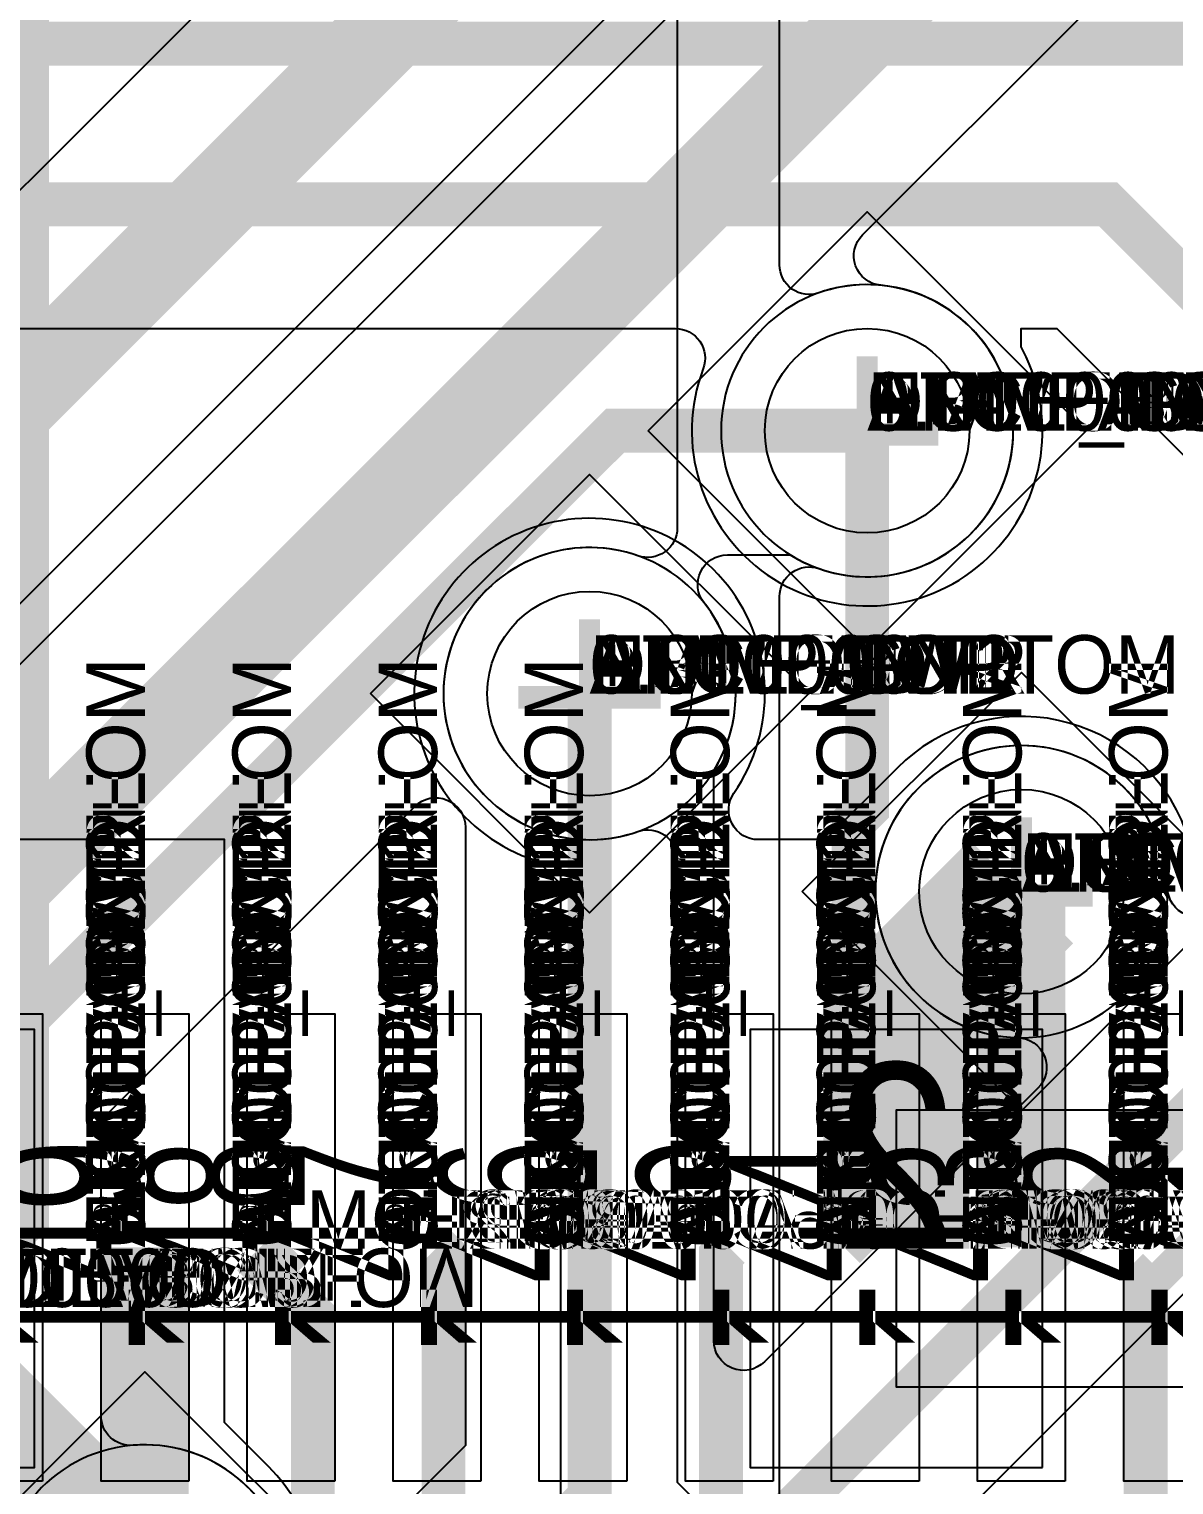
# Model space of a CAD drawing. Extents: x 0 to 323, y 0 to 320.
# Drawn here: x 60.282 to 64.2, y 66.891 to 71.875 of the extents above; entities that cross this region are included whole.
import ezdxf
from ezdxf.enums import TextEntityAlignment as Align

# ---------------------------------------------------------------- set-up
doc = ezdxf.new("R2010")
doc.units = 0
doc.header["$MEASUREMENT"] = 0
doc.layers.get('0').update_dxf_attribs({"linetype": 'CONTINUOUS'})
for name, color, linetype in [('CDN_FIGURES', 7, 'CONTINUOUS'), ('ETCH_BOTTOM', 7, 'CONTINUOUS'), ('ETCH_GND', 3, 'CONTINUOUS'), ('ETCH_INT1', 4, 'CONTINUOUS'), ('ETCH_INT2', 5, 'CONTINUOUS'), ('ETCH_PWR', 6, 'CONTINUOUS'), ('ETCH_TOP', 2, 'CONTINUOUS'), ('MANUFACTURING_NCLEGEND-1-6', 8, 'CONTINUOUS'), ('PACKAGE_GEOMETRY_ASSEMBLY_TOP', 11, 'CONTINUOUS'), ('PACKAGE_GEOMETRY_PIN_NUMBER', 9, 'CONTINUOUS')]:
    doc.layers.add(name, color=color, linetype=linetype)

# ---------------------------------------------------------------- blocks, each defined once
blk = doc.blocks.new('PAD_INFO')
for tag in ['SHAPE_TYPE', 'PAD_HEIGHT', 'PAD_LAYER', 'PAD_TYPE', 'PAD_WIDTH']:
    blk.add_attdef(tag, (0, 0), '', height=0.2)
at = {"flags": 2}
blk.add_attdef('CDN_TYPE', (0, 0), '', height=0.2, dxfattribs=at)
blk = doc.blocks.new('DRILL_INFO')
at = {"flags": 2}
blk.add_attdef('CDN_TYPE', (0, 0), '', height=0.2, dxfattribs=at)
for tag in ['FSHAPE', 'FCHAR', 'DRILL_HEIGHT', 'DIAMETER', 'PLATED', 'DRILL_WIDTH']:
    blk.add_attdef(tag, (0, 0), '', height=0.2)
blk = doc.blocks.new('VIA0700X0300')
at = {"layer": 'ETCH_BOTTOM'}
blk.add_circle((0, 0), 0.35, dxfattribs=at)
at = {"layer": 'ETCH_GND'}
blk.add_circle((0, 0), 0.35, dxfattribs=at)
at = {"layer": 'ETCH_INT1'}
blk.add_circle((0, 0), 0.35, dxfattribs=at)
at = {"layer": 'ETCH_INT2'}
blk.add_circle((0, 0), 0.35, dxfattribs=at)
at = {"layer": 'ETCH_PWR'}
blk.add_circle((0, 0), 0.35, dxfattribs=at)
at = {"layer": 'ETCH_TOP'}
blk.add_circle((0, 0), 0.35, dxfattribs=at)
ref = blk.add_blockref('PAD_INFO', (0, 0))
ref.add_attrib('PAD_LAYER', 'ETCH_TOP', (0, 0), dxfattribs={"height": 0.2})
ref.add_attrib('SHAPE_TYPE', 'NULL', (0, 0), dxfattribs={"height": 0.2})
ref.add_attrib('PAD_TYPE', 'ANTIPAD', (0, 0), dxfattribs={"height": 0.2})
ref.add_attrib('PAD_WIDTH', '0.000000', (0, 0), dxfattribs={"height": 0.2})
ref.add_attrib('PAD_HEIGHT', '0.000000', (0, 0), dxfattribs={"height": 0.2})
ref = blk.add_blockref('PAD_INFO', (0, 0))
ref.add_attrib('PAD_LAYER', 'ETCH_GND', (0, 0), dxfattribs={"height": 0.2})
ref.add_attrib('SHAPE_TYPE', 'NULL', (0, 0), dxfattribs={"height": 0.2})
ref.add_attrib('PAD_TYPE', 'ANTIPAD', (0, 0), dxfattribs={"height": 0.2})
ref.add_attrib('PAD_WIDTH', '0.000000', (0, 0), dxfattribs={"height": 0.2})
ref.add_attrib('PAD_HEIGHT', '0.000000', (0, 0), dxfattribs={"height": 0.2})
ref = blk.add_blockref('PAD_INFO', (0, 0))
ref.add_attrib('PAD_LAYER', 'ETCH_INT1', (0, 0), dxfattribs={"height": 0.2})
ref.add_attrib('SHAPE_TYPE', 'NULL', (0, 0), dxfattribs={"height": 0.2})
ref.add_attrib('PAD_TYPE', 'ANTIPAD', (0, 0), dxfattribs={"height": 0.2})
ref.add_attrib('PAD_WIDTH', '0.000000', (0, 0), dxfattribs={"height": 0.2})
ref.add_attrib('PAD_HEIGHT', '0.000000', (0, 0), dxfattribs={"height": 0.2})
ref = blk.add_blockref('PAD_INFO', (0, 0))
ref.add_attrib('PAD_LAYER', 'ETCH_INT2', (0, 0), dxfattribs={"height": 0.2})
ref.add_attrib('SHAPE_TYPE', 'NULL', (0, 0), dxfattribs={"height": 0.2})
ref.add_attrib('PAD_TYPE', 'ANTIPAD', (0, 0), dxfattribs={"height": 0.2})
ref.add_attrib('PAD_WIDTH', '0.000000', (0, 0), dxfattribs={"height": 0.2})
ref.add_attrib('PAD_HEIGHT', '0.000000', (0, 0), dxfattribs={"height": 0.2})
ref = blk.add_blockref('PAD_INFO', (0, 0))
ref.add_attrib('PAD_LAYER', 'ETCH_PWR', (0, 0), dxfattribs={"height": 0.2})
ref.add_attrib('SHAPE_TYPE', 'NULL', (0, 0), dxfattribs={"height": 0.2})
ref.add_attrib('PAD_TYPE', 'ANTIPAD', (0, 0), dxfattribs={"height": 0.2})
ref.add_attrib('PAD_WIDTH', '0.000000', (0, 0), dxfattribs={"height": 0.2})
ref.add_attrib('PAD_HEIGHT', '0.000000', (0, 0), dxfattribs={"height": 0.2})
ref = blk.add_blockref('PAD_INFO', (0, 0))
ref.add_attrib('PAD_LAYER', 'ETCH_BOTTOM', (0, 0), dxfattribs={"height": 0.2})
ref.add_attrib('SHAPE_TYPE', 'NULL', (0, 0), dxfattribs={"height": 0.2})
ref.add_attrib('PAD_TYPE', 'ANTIPAD', (0, 0), dxfattribs={"height": 0.2})
ref.add_attrib('PAD_WIDTH', '0.000000', (0, 0), dxfattribs={"height": 0.2})
ref.add_attrib('PAD_HEIGHT', '0.000000', (0, 0), dxfattribs={"height": 0.2})
ref = blk.add_blockref('PAD_INFO', (0, 0))
ref.add_attrib('PAD_LAYER', 'ETCH_TOP', (0, 0), dxfattribs={"height": 0.2})
ref.add_attrib('SHAPE_TYPE', 'NULL', (0, 0), dxfattribs={"height": 0.2})
ref.add_attrib('PAD_TYPE', 'THERMAL', (0, 0), dxfattribs={"height": 0.2})
ref.add_attrib('PAD_WIDTH', '0.000000', (0, 0), dxfattribs={"height": 0.2})
ref.add_attrib('PAD_HEIGHT', '0.000000', (0, 0), dxfattribs={"height": 0.2})
ref = blk.add_blockref('PAD_INFO', (0, 0))
ref.add_attrib('PAD_LAYER', 'ETCH_GND', (0, 0), dxfattribs={"height": 0.2})
ref.add_attrib('SHAPE_TYPE', 'NULL', (0, 0), dxfattribs={"height": 0.2})
ref.add_attrib('PAD_TYPE', 'THERMAL', (0, 0), dxfattribs={"height": 0.2})
ref.add_attrib('PAD_WIDTH', '0.000000', (0, 0), dxfattribs={"height": 0.2})
ref.add_attrib('PAD_HEIGHT', '0.000000', (0, 0), dxfattribs={"height": 0.2})
ref = blk.add_blockref('PAD_INFO', (0, 0))
ref.add_attrib('PAD_LAYER', 'ETCH_INT1', (0, 0), dxfattribs={"height": 0.2})
ref.add_attrib('SHAPE_TYPE', 'NULL', (0, 0), dxfattribs={"height": 0.2})
ref.add_attrib('PAD_TYPE', 'THERMAL', (0, 0), dxfattribs={"height": 0.2})
ref.add_attrib('PAD_WIDTH', '0.000000', (0, 0), dxfattribs={"height": 0.2})
ref.add_attrib('PAD_HEIGHT', '0.000000', (0, 0), dxfattribs={"height": 0.2})
ref = blk.add_blockref('PAD_INFO', (0, 0))
ref.add_attrib('PAD_LAYER', 'ETCH_INT2', (0, 0), dxfattribs={"height": 0.2})
ref.add_attrib('SHAPE_TYPE', 'NULL', (0, 0), dxfattribs={"height": 0.2})
ref.add_attrib('PAD_TYPE', 'THERMAL', (0, 0), dxfattribs={"height": 0.2})
ref.add_attrib('PAD_WIDTH', '0.000000', (0, 0), dxfattribs={"height": 0.2})
ref.add_attrib('PAD_HEIGHT', '0.000000', (0, 0), dxfattribs={"height": 0.2})
ref = blk.add_blockref('PAD_INFO', (0, 0))
ref.add_attrib('PAD_LAYER', 'ETCH_PWR', (0, 0), dxfattribs={"height": 0.2})
ref.add_attrib('SHAPE_TYPE', 'NULL', (0, 0), dxfattribs={"height": 0.2})
ref.add_attrib('PAD_TYPE', 'THERMAL', (0, 0), dxfattribs={"height": 0.2})
ref.add_attrib('PAD_WIDTH', '0.000000', (0, 0), dxfattribs={"height": 0.2})
ref.add_attrib('PAD_HEIGHT', '0.000000', (0, 0), dxfattribs={"height": 0.2})
ref = blk.add_blockref('PAD_INFO', (0, 0))
ref.add_attrib('PAD_LAYER', 'ETCH_BOTTOM', (0, 0), dxfattribs={"height": 0.2})
ref.add_attrib('SHAPE_TYPE', 'NULL', (0, 0), dxfattribs={"height": 0.2})
ref.add_attrib('PAD_TYPE', 'THERMAL', (0, 0), dxfattribs={"height": 0.2})
ref.add_attrib('PAD_WIDTH', '0.000000', (0, 0), dxfattribs={"height": 0.2})
ref.add_attrib('PAD_HEIGHT', '0.000000', (0, 0), dxfattribs={"height": 0.2})
ref = blk.add_blockref('PAD_INFO', (0, 0))
ref.add_attrib('PAD_LAYER', 'ETCH_TOP', (0, 0), dxfattribs={"height": 0.2})
ref.add_attrib('SHAPE_TYPE', 'CIRCLE', (0, 0), dxfattribs={"height": 0.2})
ref.add_attrib('PAD_TYPE', 'REGULAR', (0, 0), dxfattribs={"height": 0.2})
ref.add_attrib('PAD_WIDTH', '0.700000', (0, 0), dxfattribs={"height": 0.2})
ref.add_attrib('PAD_HEIGHT', '0.700000', (0, 0), dxfattribs={"height": 0.2})
ref = blk.add_blockref('PAD_INFO', (0, 0))
ref.add_attrib('PAD_LAYER', 'ETCH_GND', (0, 0), dxfattribs={"height": 0.2})
ref.add_attrib('SHAPE_TYPE', 'CIRCLE', (0, 0), dxfattribs={"height": 0.2})
ref.add_attrib('PAD_TYPE', 'REGULAR', (0, 0), dxfattribs={"height": 0.2})
ref.add_attrib('PAD_WIDTH', '0.700000', (0, 0), dxfattribs={"height": 0.2})
ref.add_attrib('PAD_HEIGHT', '0.700000', (0, 0), dxfattribs={"height": 0.2})
ref = blk.add_blockref('PAD_INFO', (0, 0))
ref.add_attrib('PAD_LAYER', 'ETCH_INT1', (0, 0), dxfattribs={"height": 0.2})
ref.add_attrib('SHAPE_TYPE', 'CIRCLE', (0, 0), dxfattribs={"height": 0.2})
ref.add_attrib('PAD_TYPE', 'REGULAR', (0, 0), dxfattribs={"height": 0.2})
ref.add_attrib('PAD_WIDTH', '0.700000', (0, 0), dxfattribs={"height": 0.2})
ref.add_attrib('PAD_HEIGHT', '0.700000', (0, 0), dxfattribs={"height": 0.2})
ref = blk.add_blockref('PAD_INFO', (0, 0))
ref.add_attrib('PAD_LAYER', 'ETCH_INT2', (0, 0), dxfattribs={"height": 0.2})
ref.add_attrib('SHAPE_TYPE', 'CIRCLE', (0, 0), dxfattribs={"height": 0.2})
ref.add_attrib('PAD_TYPE', 'REGULAR', (0, 0), dxfattribs={"height": 0.2})
ref.add_attrib('PAD_WIDTH', '0.700000', (0, 0), dxfattribs={"height": 0.2})
ref.add_attrib('PAD_HEIGHT', '0.700000', (0, 0), dxfattribs={"height": 0.2})
ref = blk.add_blockref('PAD_INFO', (0, 0))
ref.add_attrib('PAD_LAYER', 'ETCH_PWR', (0, 0), dxfattribs={"height": 0.2})
ref.add_attrib('SHAPE_TYPE', 'CIRCLE', (0, 0), dxfattribs={"height": 0.2})
ref.add_attrib('PAD_TYPE', 'REGULAR', (0, 0), dxfattribs={"height": 0.2})
ref.add_attrib('PAD_WIDTH', '0.700000', (0, 0), dxfattribs={"height": 0.2})
ref.add_attrib('PAD_HEIGHT', '0.700000', (0, 0), dxfattribs={"height": 0.2})
ref = blk.add_blockref('PAD_INFO', (0, 0))
ref.add_attrib('PAD_LAYER', 'ETCH_BOTTOM', (0, 0), dxfattribs={"height": 0.2})
ref.add_attrib('SHAPE_TYPE', 'CIRCLE', (0, 0), dxfattribs={"height": 0.2})
ref.add_attrib('PAD_TYPE', 'REGULAR', (0, 0), dxfattribs={"height": 0.2})
ref.add_attrib('PAD_WIDTH', '0.700000', (0, 0), dxfattribs={"height": 0.2})
ref.add_attrib('PAD_HEIGHT', '0.700000', (0, 0), dxfattribs={"height": 0.2})
ref = blk.add_blockref('DRILL_INFO', (0, 0))
ref.add_attrib('DIAMETER', '0.300000', (0, 0), dxfattribs={"height": 0.2})
ref.add_attrib('PLATED', 'PLATED', (0, 0), dxfattribs={"height": 0.2})
ref.add_attrib('FSHAPE', 'DIAMOND', (0, 0), dxfattribs={"height": 0.2})
ref.add_attrib('FCHAR', '+', (0, 0), dxfattribs={"height": 0.2})
ref.add_attrib('DRILL_WIDTH', '1.500000', (0, 0), dxfattribs={"height": 0.2})
ref.add_attrib('DRILL_HEIGHT', '1.500000', (0, 0), dxfattribs={"height": 0.2})
for tag in ['CDN_TYPE', 'PIN']:
    blk.add_attdef(tag, (0, 0), '', height=0.2)
at = {"flags": 2}
for tag in ['PSTKNAME', 'BBV']:
    blk.add_attdef(tag, (0, 0), '', height=0.2, dxfattribs=at)
blk = doc.blocks.new('FIGURE_DIAMOND')
at = {"layer": 'CDN_FIGURES'}
blk.add_lwpolyline([(-0.5, 0), (0, 0.5), (0.5, 0), (0, -0.5)], close=True, dxfattribs=at)
blk = doc.blocks.new('RC1600X0300TS_NS')
at = {"layer": 'ETCH_TOP'}
blk.add_lwpolyline([(-0.8, -0.15), (-0.8, 0.15), (0.8, 0.15), (0.8, -0.15)], close=True, dxfattribs=at)
ref = blk.add_blockref('PAD_INFO', (0, 0))
ref.add_attrib('PAD_LAYER', 'ETCH_TOP', (0, 0), dxfattribs={"height": 0.2})
ref.add_attrib('SHAPE_TYPE', 'NULL', (0, 0), dxfattribs={"height": 0.2})
ref.add_attrib('PAD_TYPE', 'ANTIPAD', (0, 0), dxfattribs={"height": 0.2})
ref.add_attrib('PAD_WIDTH', '0.000000', (0, 0), dxfattribs={"height": 0.2})
ref.add_attrib('PAD_HEIGHT', '0.000000', (0, 0), dxfattribs={"height": 0.2})
ref = blk.add_blockref('PAD_INFO', (0, 0))
ref.add_attrib('PAD_LAYER', 'ETCH_GND', (0, 0), dxfattribs={"height": 0.2})
ref.add_attrib('SHAPE_TYPE', 'NULL', (0, 0), dxfattribs={"height": 0.2})
ref.add_attrib('PAD_TYPE', 'ANTIPAD', (0, 0), dxfattribs={"height": 0.2})
ref.add_attrib('PAD_WIDTH', '0.000000', (0, 0), dxfattribs={"height": 0.2})
ref.add_attrib('PAD_HEIGHT', '0.000000', (0, 0), dxfattribs={"height": 0.2})
ref = blk.add_blockref('PAD_INFO', (0, 0))
ref.add_attrib('PAD_LAYER', 'ETCH_INT1', (0, 0), dxfattribs={"height": 0.2})
ref.add_attrib('SHAPE_TYPE', 'NULL', (0, 0), dxfattribs={"height": 0.2})
ref.add_attrib('PAD_TYPE', 'ANTIPAD', (0, 0), dxfattribs={"height": 0.2})
ref.add_attrib('PAD_WIDTH', '0.000000', (0, 0), dxfattribs={"height": 0.2})
ref.add_attrib('PAD_HEIGHT', '0.000000', (0, 0), dxfattribs={"height": 0.2})
ref = blk.add_blockref('PAD_INFO', (0, 0))
ref.add_attrib('PAD_LAYER', 'ETCH_INT2', (0, 0), dxfattribs={"height": 0.2})
ref.add_attrib('SHAPE_TYPE', 'NULL', (0, 0), dxfattribs={"height": 0.2})
ref.add_attrib('PAD_TYPE', 'ANTIPAD', (0, 0), dxfattribs={"height": 0.2})
ref.add_attrib('PAD_WIDTH', '0.000000', (0, 0), dxfattribs={"height": 0.2})
ref.add_attrib('PAD_HEIGHT', '0.000000', (0, 0), dxfattribs={"height": 0.2})
ref = blk.add_blockref('PAD_INFO', (0, 0))
ref.add_attrib('PAD_LAYER', 'ETCH_PWR', (0, 0), dxfattribs={"height": 0.2})
ref.add_attrib('SHAPE_TYPE', 'NULL', (0, 0), dxfattribs={"height": 0.2})
ref.add_attrib('PAD_TYPE', 'ANTIPAD', (0, 0), dxfattribs={"height": 0.2})
ref.add_attrib('PAD_WIDTH', '0.000000', (0, 0), dxfattribs={"height": 0.2})
ref.add_attrib('PAD_HEIGHT', '0.000000', (0, 0), dxfattribs={"height": 0.2})
ref = blk.add_blockref('PAD_INFO', (0, 0))
ref.add_attrib('PAD_LAYER', 'ETCH_BOTTOM', (0, 0), dxfattribs={"height": 0.2})
ref.add_attrib('SHAPE_TYPE', 'NULL', (0, 0), dxfattribs={"height": 0.2})
ref.add_attrib('PAD_TYPE', 'ANTIPAD', (0, 0), dxfattribs={"height": 0.2})
ref.add_attrib('PAD_WIDTH', '0.000000', (0, 0), dxfattribs={"height": 0.2})
ref.add_attrib('PAD_HEIGHT', '0.000000', (0, 0), dxfattribs={"height": 0.2})
ref = blk.add_blockref('PAD_INFO', (0, 0))
ref.add_attrib('PAD_LAYER', 'ETCH_TOP', (0, 0), dxfattribs={"height": 0.2})
ref.add_attrib('SHAPE_TYPE', 'NULL', (0, 0), dxfattribs={"height": 0.2})
ref.add_attrib('PAD_TYPE', 'THERMAL', (0, 0), dxfattribs={"height": 0.2})
ref.add_attrib('PAD_WIDTH', '0.000000', (0, 0), dxfattribs={"height": 0.2})
ref.add_attrib('PAD_HEIGHT', '0.000000', (0, 0), dxfattribs={"height": 0.2})
ref = blk.add_blockref('PAD_INFO', (0, 0))
ref.add_attrib('PAD_LAYER', 'ETCH_GND', (0, 0), dxfattribs={"height": 0.2})
ref.add_attrib('SHAPE_TYPE', 'NULL', (0, 0), dxfattribs={"height": 0.2})
ref.add_attrib('PAD_TYPE', 'THERMAL', (0, 0), dxfattribs={"height": 0.2})
ref.add_attrib('PAD_WIDTH', '0.000000', (0, 0), dxfattribs={"height": 0.2})
ref.add_attrib('PAD_HEIGHT', '0.000000', (0, 0), dxfattribs={"height": 0.2})
ref = blk.add_blockref('PAD_INFO', (0, 0))
ref.add_attrib('PAD_LAYER', 'ETCH_INT1', (0, 0), dxfattribs={"height": 0.2})
ref.add_attrib('SHAPE_TYPE', 'NULL', (0, 0), dxfattribs={"height": 0.2})
ref.add_attrib('PAD_TYPE', 'THERMAL', (0, 0), dxfattribs={"height": 0.2})
ref.add_attrib('PAD_WIDTH', '0.000000', (0, 0), dxfattribs={"height": 0.2})
ref.add_attrib('PAD_HEIGHT', '0.000000', (0, 0), dxfattribs={"height": 0.2})
ref = blk.add_blockref('PAD_INFO', (0, 0))
ref.add_attrib('PAD_LAYER', 'ETCH_INT2', (0, 0), dxfattribs={"height": 0.2})
ref.add_attrib('SHAPE_TYPE', 'NULL', (0, 0), dxfattribs={"height": 0.2})
ref.add_attrib('PAD_TYPE', 'THERMAL', (0, 0), dxfattribs={"height": 0.2})
ref.add_attrib('PAD_WIDTH', '0.000000', (0, 0), dxfattribs={"height": 0.2})
ref.add_attrib('PAD_HEIGHT', '0.000000', (0, 0), dxfattribs={"height": 0.2})
ref = blk.add_blockref('PAD_INFO', (0, 0))
ref.add_attrib('PAD_LAYER', 'ETCH_PWR', (0, 0), dxfattribs={"height": 0.2})
ref.add_attrib('SHAPE_TYPE', 'NULL', (0, 0), dxfattribs={"height": 0.2})
ref.add_attrib('PAD_TYPE', 'THERMAL', (0, 0), dxfattribs={"height": 0.2})
ref.add_attrib('PAD_WIDTH', '0.000000', (0, 0), dxfattribs={"height": 0.2})
ref.add_attrib('PAD_HEIGHT', '0.000000', (0, 0), dxfattribs={"height": 0.2})
ref = blk.add_blockref('PAD_INFO', (0, 0))
ref.add_attrib('PAD_LAYER', 'ETCH_BOTTOM', (0, 0), dxfattribs={"height": 0.2})
ref.add_attrib('SHAPE_TYPE', 'NULL', (0, 0), dxfattribs={"height": 0.2})
ref.add_attrib('PAD_TYPE', 'THERMAL', (0, 0), dxfattribs={"height": 0.2})
ref.add_attrib('PAD_WIDTH', '0.000000', (0, 0), dxfattribs={"height": 0.2})
ref.add_attrib('PAD_HEIGHT', '0.000000', (0, 0), dxfattribs={"height": 0.2})
ref = blk.add_blockref('PAD_INFO', (0, 0))
ref.add_attrib('PAD_LAYER', 'ETCH_TOP', (0, 0), dxfattribs={"height": 0.2})
ref.add_attrib('SHAPE_TYPE', 'RECTANGLE', (0, 0), dxfattribs={"height": 0.2})
ref.add_attrib('PAD_TYPE', 'REGULAR', (0, 0), dxfattribs={"height": 0.2})
ref.add_attrib('PAD_WIDTH', '1.600000', (0, 0), dxfattribs={"height": 0.2})
ref.add_attrib('PAD_HEIGHT', '0.300000', (0, 0), dxfattribs={"height": 0.2})
ref = blk.add_blockref('PAD_INFO', (0, 0))
ref.add_attrib('PAD_LAYER', 'ETCH_GND', (0, 0), dxfattribs={"height": 0.2})
ref.add_attrib('SHAPE_TYPE', 'NULL', (0, 0), dxfattribs={"height": 0.2})
ref.add_attrib('PAD_TYPE', 'REGULAR', (0, 0), dxfattribs={"height": 0.2})
ref.add_attrib('PAD_WIDTH', '0.000000', (0, 0), dxfattribs={"height": 0.2})
ref.add_attrib('PAD_HEIGHT', '0.000000', (0, 0), dxfattribs={"height": 0.2})
ref = blk.add_blockref('PAD_INFO', (0, 0))
ref.add_attrib('PAD_LAYER', 'ETCH_INT1', (0, 0), dxfattribs={"height": 0.2})
ref.add_attrib('SHAPE_TYPE', 'NULL', (0, 0), dxfattribs={"height": 0.2})
ref.add_attrib('PAD_TYPE', 'REGULAR', (0, 0), dxfattribs={"height": 0.2})
ref.add_attrib('PAD_WIDTH', '0.000000', (0, 0), dxfattribs={"height": 0.2})
ref.add_attrib('PAD_HEIGHT', '0.000000', (0, 0), dxfattribs={"height": 0.2})
ref = blk.add_blockref('PAD_INFO', (0, 0))
ref.add_attrib('PAD_LAYER', 'ETCH_INT2', (0, 0), dxfattribs={"height": 0.2})
ref.add_attrib('SHAPE_TYPE', 'NULL', (0, 0), dxfattribs={"height": 0.2})
ref.add_attrib('PAD_TYPE', 'REGULAR', (0, 0), dxfattribs={"height": 0.2})
ref.add_attrib('PAD_WIDTH', '0.000000', (0, 0), dxfattribs={"height": 0.2})
ref.add_attrib('PAD_HEIGHT', '0.000000', (0, 0), dxfattribs={"height": 0.2})
ref = blk.add_blockref('PAD_INFO', (0, 0))
ref.add_attrib('PAD_LAYER', 'ETCH_PWR', (0, 0), dxfattribs={"height": 0.2})
ref.add_attrib('SHAPE_TYPE', 'NULL', (0, 0), dxfattribs={"height": 0.2})
ref.add_attrib('PAD_TYPE', 'REGULAR', (0, 0), dxfattribs={"height": 0.2})
ref.add_attrib('PAD_WIDTH', '0.000000', (0, 0), dxfattribs={"height": 0.2})
ref.add_attrib('PAD_HEIGHT', '0.000000', (0, 0), dxfattribs={"height": 0.2})
ref = blk.add_blockref('PAD_INFO', (0, 0))
ref.add_attrib('PAD_LAYER', 'ETCH_BOTTOM', (0, 0), dxfattribs={"height": 0.2})
ref.add_attrib('SHAPE_TYPE', 'NULL', (0, 0), dxfattribs={"height": 0.2})
ref.add_attrib('PAD_TYPE', 'REGULAR', (0, 0), dxfattribs={"height": 0.2})
ref.add_attrib('PAD_WIDTH', '0.000000', (0, 0), dxfattribs={"height": 0.2})
ref.add_attrib('PAD_HEIGHT', '0.000000', (0, 0), dxfattribs={"height": 0.2})
ref = blk.add_blockref('DRILL_INFO', (0, 0))
ref.add_attrib('DIAMETER', '0.000000', (0, 0), dxfattribs={"height": 0.2})
ref.add_attrib('PLATED', 'PLATED', (0, 0), dxfattribs={"height": 0.2})
ref.add_attrib('FSHAPE', 'NULL', (0, 0), dxfattribs={"height": 0.2})
ref.add_attrib('DRILL_WIDTH', '0.000000', (0, 0), dxfattribs={"height": 0.2})
ref.add_attrib('DRILL_HEIGHT', '0.000000', (0, 0), dxfattribs={"height": 0.2})
for tag in ['CDN_TYPE', 'PIN']:
    blk.add_attdef(tag, (0, 0), '', height=0.2)
at = {"flags": 2}
for tag in ['PSTKNAME', 'BBV']:
    blk.add_attdef(tag, (0, 0), '', height=0.2, dxfattribs=at)
blk = doc.blocks.new('F42')
at = {"layer": 'ETCH_TOP'}
for p in [(30, -3), (30, -3.5), (30, -4), (30, -5), (30, -6.5), (30, -7), (30, -4.5), (30, -5.5), (30, -6)]:
    blk.add_blockref('RC1600X0300TS_NS', p, dxfattribs=at)
at = {"flags": 2}
for tag in ['SYMBOL_TYPE', 'CDN_TYPE', 'REFDES']:
    blk.add_attdef(tag, (0, 0), '', height=0.2, dxfattribs=at)
blk = doc.blocks.new('RC1000X1500TS')
at = {"layer": 'ETCH_TOP'}
blk.add_lwpolyline([(-0.5, -0.75), (-0.5, 0.75), (0.5, 0.75), (0.5, -0.75)], close=True, dxfattribs=at)
ref = blk.add_blockref('PAD_INFO', (0, 0))
ref.add_attrib('PAD_LAYER', 'ETCH_TOP', (0, 0), dxfattribs={"height": 0.2})
ref.add_attrib('SHAPE_TYPE', 'NULL', (0, 0), dxfattribs={"height": 0.2})
ref.add_attrib('PAD_TYPE', 'ANTIPAD', (0, 0), dxfattribs={"height": 0.2})
ref.add_attrib('PAD_WIDTH', '0.000000', (0, 0), dxfattribs={"height": 0.2})
ref.add_attrib('PAD_HEIGHT', '0.000000', (0, 0), dxfattribs={"height": 0.2})
ref = blk.add_blockref('PAD_INFO', (0, 0))
ref.add_attrib('PAD_LAYER', 'ETCH_GND', (0, 0), dxfattribs={"height": 0.2})
ref.add_attrib('SHAPE_TYPE', 'NULL', (0, 0), dxfattribs={"height": 0.2})
ref.add_attrib('PAD_TYPE', 'ANTIPAD', (0, 0), dxfattribs={"height": 0.2})
ref.add_attrib('PAD_WIDTH', '0.000000', (0, 0), dxfattribs={"height": 0.2})
ref.add_attrib('PAD_HEIGHT', '0.000000', (0, 0), dxfattribs={"height": 0.2})
ref = blk.add_blockref('PAD_INFO', (0, 0))
ref.add_attrib('PAD_LAYER', 'ETCH_INT1', (0, 0), dxfattribs={"height": 0.2})
ref.add_attrib('SHAPE_TYPE', 'NULL', (0, 0), dxfattribs={"height": 0.2})
ref.add_attrib('PAD_TYPE', 'ANTIPAD', (0, 0), dxfattribs={"height": 0.2})
ref.add_attrib('PAD_WIDTH', '0.000000', (0, 0), dxfattribs={"height": 0.2})
ref.add_attrib('PAD_HEIGHT', '0.000000', (0, 0), dxfattribs={"height": 0.2})
ref = blk.add_blockref('PAD_INFO', (0, 0))
ref.add_attrib('PAD_LAYER', 'ETCH_INT2', (0, 0), dxfattribs={"height": 0.2})
ref.add_attrib('SHAPE_TYPE', 'NULL', (0, 0), dxfattribs={"height": 0.2})
ref.add_attrib('PAD_TYPE', 'ANTIPAD', (0, 0), dxfattribs={"height": 0.2})
ref.add_attrib('PAD_WIDTH', '0.000000', (0, 0), dxfattribs={"height": 0.2})
ref.add_attrib('PAD_HEIGHT', '0.000000', (0, 0), dxfattribs={"height": 0.2})
ref = blk.add_blockref('PAD_INFO', (0, 0))
ref.add_attrib('PAD_LAYER', 'ETCH_PWR', (0, 0), dxfattribs={"height": 0.2})
ref.add_attrib('SHAPE_TYPE', 'NULL', (0, 0), dxfattribs={"height": 0.2})
ref.add_attrib('PAD_TYPE', 'ANTIPAD', (0, 0), dxfattribs={"height": 0.2})
ref.add_attrib('PAD_WIDTH', '0.000000', (0, 0), dxfattribs={"height": 0.2})
ref.add_attrib('PAD_HEIGHT', '0.000000', (0, 0), dxfattribs={"height": 0.2})
ref = blk.add_blockref('PAD_INFO', (0, 0))
ref.add_attrib('PAD_LAYER', 'ETCH_BOTTOM', (0, 0), dxfattribs={"height": 0.2})
ref.add_attrib('SHAPE_TYPE', 'NULL', (0, 0), dxfattribs={"height": 0.2})
ref.add_attrib('PAD_TYPE', 'ANTIPAD', (0, 0), dxfattribs={"height": 0.2})
ref.add_attrib('PAD_WIDTH', '0.000000', (0, 0), dxfattribs={"height": 0.2})
ref.add_attrib('PAD_HEIGHT', '0.000000', (0, 0), dxfattribs={"height": 0.2})
ref = blk.add_blockref('PAD_INFO', (0, 0))
ref.add_attrib('PAD_LAYER', 'ETCH_TOP', (0, 0), dxfattribs={"height": 0.2})
ref.add_attrib('SHAPE_TYPE', 'NULL', (0, 0), dxfattribs={"height": 0.2})
ref.add_attrib('PAD_TYPE', 'THERMAL', (0, 0), dxfattribs={"height": 0.2})
ref.add_attrib('PAD_WIDTH', '0.000000', (0, 0), dxfattribs={"height": 0.2})
ref.add_attrib('PAD_HEIGHT', '0.000000', (0, 0), dxfattribs={"height": 0.2})
ref = blk.add_blockref('PAD_INFO', (0, 0))
ref.add_attrib('PAD_LAYER', 'ETCH_GND', (0, 0), dxfattribs={"height": 0.2})
ref.add_attrib('SHAPE_TYPE', 'NULL', (0, 0), dxfattribs={"height": 0.2})
ref.add_attrib('PAD_TYPE', 'THERMAL', (0, 0), dxfattribs={"height": 0.2})
ref.add_attrib('PAD_WIDTH', '0.000000', (0, 0), dxfattribs={"height": 0.2})
ref.add_attrib('PAD_HEIGHT', '0.000000', (0, 0), dxfattribs={"height": 0.2})
ref = blk.add_blockref('PAD_INFO', (0, 0))
ref.add_attrib('PAD_LAYER', 'ETCH_INT1', (0, 0), dxfattribs={"height": 0.2})
ref.add_attrib('SHAPE_TYPE', 'NULL', (0, 0), dxfattribs={"height": 0.2})
ref.add_attrib('PAD_TYPE', 'THERMAL', (0, 0), dxfattribs={"height": 0.2})
ref.add_attrib('PAD_WIDTH', '0.000000', (0, 0), dxfattribs={"height": 0.2})
ref.add_attrib('PAD_HEIGHT', '0.000000', (0, 0), dxfattribs={"height": 0.2})
ref = blk.add_blockref('PAD_INFO', (0, 0))
ref.add_attrib('PAD_LAYER', 'ETCH_INT2', (0, 0), dxfattribs={"height": 0.2})
ref.add_attrib('SHAPE_TYPE', 'NULL', (0, 0), dxfattribs={"height": 0.2})
ref.add_attrib('PAD_TYPE', 'THERMAL', (0, 0), dxfattribs={"height": 0.2})
ref.add_attrib('PAD_WIDTH', '0.000000', (0, 0), dxfattribs={"height": 0.2})
ref.add_attrib('PAD_HEIGHT', '0.000000', (0, 0), dxfattribs={"height": 0.2})
ref = blk.add_blockref('PAD_INFO', (0, 0))
ref.add_attrib('PAD_LAYER', 'ETCH_PWR', (0, 0), dxfattribs={"height": 0.2})
ref.add_attrib('SHAPE_TYPE', 'NULL', (0, 0), dxfattribs={"height": 0.2})
ref.add_attrib('PAD_TYPE', 'THERMAL', (0, 0), dxfattribs={"height": 0.2})
ref.add_attrib('PAD_WIDTH', '0.000000', (0, 0), dxfattribs={"height": 0.2})
ref.add_attrib('PAD_HEIGHT', '0.000000', (0, 0), dxfattribs={"height": 0.2})
ref = blk.add_blockref('PAD_INFO', (0, 0))
ref.add_attrib('PAD_LAYER', 'ETCH_BOTTOM', (0, 0), dxfattribs={"height": 0.2})
ref.add_attrib('SHAPE_TYPE', 'NULL', (0, 0), dxfattribs={"height": 0.2})
ref.add_attrib('PAD_TYPE', 'THERMAL', (0, 0), dxfattribs={"height": 0.2})
ref.add_attrib('PAD_WIDTH', '0.000000', (0, 0), dxfattribs={"height": 0.2})
ref.add_attrib('PAD_HEIGHT', '0.000000', (0, 0), dxfattribs={"height": 0.2})
ref = blk.add_blockref('PAD_INFO', (0, 0))
ref.add_attrib('PAD_LAYER', 'ETCH_GND', (0, 0), dxfattribs={"height": 0.2})
ref.add_attrib('SHAPE_TYPE', 'NULL', (0, 0), dxfattribs={"height": 0.2})
ref.add_attrib('PAD_TYPE', 'REGULAR', (0, 0), dxfattribs={"height": 0.2})
ref.add_attrib('PAD_WIDTH', '0.000000', (0, 0), dxfattribs={"height": 0.2})
ref.add_attrib('PAD_HEIGHT', '0.000000', (0, 0), dxfattribs={"height": 0.2})
ref = blk.add_blockref('PAD_INFO', (0, 0))
ref.add_attrib('PAD_LAYER', 'ETCH_INT1', (0, 0), dxfattribs={"height": 0.2})
ref.add_attrib('SHAPE_TYPE', 'NULL', (0, 0), dxfattribs={"height": 0.2})
ref.add_attrib('PAD_TYPE', 'REGULAR', (0, 0), dxfattribs={"height": 0.2})
ref.add_attrib('PAD_WIDTH', '0.000000', (0, 0), dxfattribs={"height": 0.2})
ref.add_attrib('PAD_HEIGHT', '0.000000', (0, 0), dxfattribs={"height": 0.2})
ref = blk.add_blockref('PAD_INFO', (0, 0))
ref.add_attrib('PAD_LAYER', 'ETCH_INT2', (0, 0), dxfattribs={"height": 0.2})
ref.add_attrib('SHAPE_TYPE', 'NULL', (0, 0), dxfattribs={"height": 0.2})
ref.add_attrib('PAD_TYPE', 'REGULAR', (0, 0), dxfattribs={"height": 0.2})
ref.add_attrib('PAD_WIDTH', '0.000000', (0, 0), dxfattribs={"height": 0.2})
ref.add_attrib('PAD_HEIGHT', '0.000000', (0, 0), dxfattribs={"height": 0.2})
ref = blk.add_blockref('PAD_INFO', (0, 0))
ref.add_attrib('PAD_LAYER', 'ETCH_PWR', (0, 0), dxfattribs={"height": 0.2})
ref.add_attrib('SHAPE_TYPE', 'NULL', (0, 0), dxfattribs={"height": 0.2})
ref.add_attrib('PAD_TYPE', 'REGULAR', (0, 0), dxfattribs={"height": 0.2})
ref.add_attrib('PAD_WIDTH', '0.000000', (0, 0), dxfattribs={"height": 0.2})
ref.add_attrib('PAD_HEIGHT', '0.000000', (0, 0), dxfattribs={"height": 0.2})
ref = blk.add_blockref('PAD_INFO', (0, 0))
ref.add_attrib('PAD_LAYER', 'ETCH_BOTTOM', (0, 0), dxfattribs={"height": 0.2})
ref.add_attrib('SHAPE_TYPE', 'NULL', (0, 0), dxfattribs={"height": 0.2})
ref.add_attrib('PAD_TYPE', 'REGULAR', (0, 0), dxfattribs={"height": 0.2})
ref.add_attrib('PAD_WIDTH', '0.000000', (0, 0), dxfattribs={"height": 0.2})
ref.add_attrib('PAD_HEIGHT', '0.000000', (0, 0), dxfattribs={"height": 0.2})
ref = blk.add_blockref('DRILL_INFO', (0, 0))
ref.add_attrib('DIAMETER', '0.000000', (0, 0), dxfattribs={"height": 0.2})
ref.add_attrib('PLATED', 'PLATED', (0, 0), dxfattribs={"height": 0.2})
ref.add_attrib('FSHAPE', 'NULL', (0, 0), dxfattribs={"height": 0.2})
ref.add_attrib('DRILL_WIDTH', '0.000000', (0, 0), dxfattribs={"height": 0.2})
ref.add_attrib('DRILL_HEIGHT', '0.000000', (0, 0), dxfattribs={"height": 0.2})
ref = blk.add_blockref('PAD_INFO', (0, 0))
ref.add_attrib('PAD_LAYER', 'ETCH_TOP', (0, 0), dxfattribs={"height": 0.2})
ref.add_attrib('SHAPE_TYPE', 'RECTANGLE', (0, 0), dxfattribs={"height": 0.2})
ref.add_attrib('PAD_TYPE', 'REGULAR', (0, 0), dxfattribs={"height": 0.2})
ref.add_attrib('PAD_WIDTH', '1.000000', (0, 0), dxfattribs={"height": 0.2})
ref.add_attrib('PAD_HEIGHT', '1.500000', (0, 0), dxfattribs={"height": 0.2})
for tag in ['CDN_TYPE', 'PIN']:
    blk.add_attdef(tag, (0, 0), '', height=0.2)
at = {"flags": 2}
for tag in ['PSTKNAME', 'BBV']:
    blk.add_attdef(tag, (0, 0), '', height=0.2, dxfattribs=at)
blk = doc.blocks.new('F56')
at = {"layer": 'PACKAGE_GEOMETRY_ASSEMBLY_TOP'}
blk.add_lwpolyline([(0, -0.475), (1.75, -0.475), (1.75, 0.475), (0, 0.475)], close=True, dxfattribs=at)
at = {"layer": 'ETCH_TOP'}
ref = blk.add_blockref('RC1000X1500TS', (0, 0), dxfattribs=at)
ref.add_attrib('CDN_TYPE', 'PIN', (0, 0), dxfattribs={"height": 0.2})
ref.add_attrib('PIN', '1', (0, 0), dxfattribs={"height": 0.2})
ref = blk.add_blockref('RC1000X1500TS', (1.75, 0), dxfattribs=at)
ref.add_attrib('CDN_TYPE', 'PIN', (0, 0), dxfattribs={"height": 0.2})
ref.add_attrib('PIN', '2', (0, 0), dxfattribs={"height": 0.2})
at = {"flags": 2}
for tag in ['SYMBOL_TYPE', 'CDN_TYPE', 'REFDES']:
    blk.add_attdef(tag, (0, 0), '', height=0.2, dxfattribs=at)

msp = doc.modelspace()

# ---------------------------------------------------------------- linework, layer by layer
at = {"layer": 'ETCH_BOTTOM'}
for points, format in [([(89.35, 52.25, 0.15, 0.15, 0), (89.35, 53.1867, 0.15, 0.15, 0), (90.825, 54.6617, 0.15, 0.15, 0), (90.825, 59.8617, 0.15, 0.15, 0), (93.075, 62.1117, 0.15, 0.15, 0), (93.075, 62.5882, 0.15, 0.15, 0), (92.25, 63.4132, 0.15, 0.15, 0), (91.2841, 64.379, 0.15, 0.15, 0), (90.4618, 64.379, 0.15, 0.15, 0), (83.0158, 71.825, 0.15, 0.15, 0), (56.5383, 71.825, 0.15, 0.15, 0), (56.2883, 71.575, 0.15, 0.15, 0), (55.8117, 71.575, 0.15, 0.15, 0), (51.9617, 75.425, 0.15, 0.15, 0), (27.3254, 75.425, 0.15, 0.15, 0), (21.8074, 69.907, 0.15, 0.15, 0), (21.243, 69.907, 0.15, 0.15, 0)], "xyseb"), ([(65.7, 69.55, 0.15, 0.15, 0), (63.975, 71.275, 0.15, 0.15, 0), (55.6874, 71.275, 0.15, 0.15, 0), (53.7374, 73.225, 0.15, 0.15, 0), (42.7883, 73.225, 0.15, 0.15, 0), (42.6383, 73.075, 0.15, 0.15, 0), (39.9126, 73.075, 0.15, 0.15, 0), (39.6626, 73.325, 0.15, 0.15, 0), (25.6497, 73.325, 0.15, 0.15, 0), (21.7937, 69.469, 0.15, 0.15, 0), (21.6934, 69.469, 0.15, 0.15, 0), (21.5564, 69.332, 0.15, 0.15, 0), (21.0047, 69.332, 0.15, 0.15, 0), (20.5037, 69.833, 0.15, 0.15, 0), (19.617, 69.833, 0.15, 0.15, 0)], "xyseb"), ([(46.2712, 69.1249), (56.8999, 69.1249), (56.8999, 66.2999), (60.0574, 66.2999), (60.2537, 66.1037, 1), (61.1023, 66.9523), (60.9501, 67.1046), (60.9501, 69.1001), (58.7588, 69.1001, -0.576193), (58.6708, 69.2519, 0.860194), (57.7406, 69.9887), (57.726, 69.9751), (54.3149, 69.9751, -0.512706), (54.2188, 70.1088, 1.391132), (53.0812, 70.1088, -0.512706), (52.9851, 69.9751), (46.2761, 69.9751)], "xyb"), ([(55.5113, 70.8499), (62.494, 70.8499, -0.524685), (62.5888, 70.7126, 1.541637), (63.6829, 70.7759), (63.6772, 70.7869), (63.6772, 70.8499), (63.7989, 70.8499), (65.0996, 69.5492)], "xyb"), ([(64.2398, 69.133, 0.545302), (63.2537, 69.3463), (63.0074, 69.1001), (62.7773, 69.1001, -0.604613), (62.6939, 69.2591, 3.2311), (62.0609, 69.0162), (62.0999, 69.007), (62.0999, 66.2999), (62.1106, 66.2999, -0.635346), (62.1886, 66.1337, 2.132198), (63.1114, 66.1337, -0.635346), (63.1894, 66.2999), (65.1341, 66.2999, -0.757335)], "xyb"), ([(63.25, 67.7, 0.5, 0.5, 0), (63.25, 68.494, 0.5, 0.5, 0), (63.678, 68.922, 0.5, 0.5, 0)], "xyseb"), ([(59.8, 67.7, 0.5, 0.5, 0), (59.8, 67.406, 0.5, 0.5, 0), (60.678, 66.528, 0.5, 0.5, 0)], "xyseb")]:
    msp.add_lwpolyline(points, format=format, dxfattribs=at)
at = {"layer": 'ETCH_GND'}
for points in [[(63.6501, 70.5, 1), (62.6499, 70.5, 1)], [(62.7001, 69.6, 1), (61.6999, 69.6, 1)], [(64.1781, 68.922, 1), (63.1779, 68.922, 1)], [(61.1781, 66.528, 1), (60.1779, 66.528, 1)]]:
    msp.add_lwpolyline(points, format="xyb", close=True, dxfattribs=at)
at = {"layer": 'ETCH_INT1'}
for points in [[(77.85, 72.7), (66.7402, 72.7, -0.609283), (66.6575, 72.8602, 2.191196), (65.9055, 72.7875), (65.9213, 72.7725), (65.9213, 72.7), (65.7594, 72.7), (65.7453, 72.7276, 0.611933), (64.8547, 72.7276), (64.8406, 72.7), (62.65, 72.7), (62.5, 72.55), (62.5, 70.1678, -0.516651), (62.3651, 70.0721, 1.409101), (62.3651, 69.1279, -0.516651), (62.5, 69.0322), (62.5, 66.9), (62.6, 66.8), (61.35, 65.55), (59.75, 65.55)], [(58.85, 65.05), (61.35, 65.05), (61.9911, 65.6911, -0.591818), (62.1618, 65.6414, 1.821205), (62.7586, 66.2382, -0.591818), (62.7089, 66.4089), (62.85, 66.55), (62.85, 69.9322, -0.516651), (62.9849, 70.0279, 1.409101), (62.9849, 70.9721, -0.516651), (62.85, 71.0678), (62.85, 72.3), (64.8406, 72.3), (64.8547, 72.2724, 0.611933), (65.7453, 72.2724), (65.7594, 72.3), (77.65, 72.3)]]:
    msp.add_lwpolyline(points, format="xyb", dxfattribs=at)
msp.add_lwpolyline([(64.1781, 68.922, 1), (63.1779, 68.922, 1)], format="xyb", close=True, dxfattribs=at)
at = {"layer": 'ETCH_INT2'}
for points, format in [([(122, 94.75, 0.3, 0.3, 0), (121.3, 94.75, 0.3, 0.3, 0), (112.9, 103.15, 0.3, 0.3, 0), (87.5807, 103.15, 0.3, 0.3, 0), (74.7, 90.2693, 0.3, 0.3, 0), (74.7, 85.0668, 0.3, 0.3, 0), (57.95, 68.3168, 0.3, 0.3, 0), (57.95, 57.2193, 0.3, 0.3, 0), (57.35, 56.6193, 0.3, 0.3, 0), (57.35, 56.5, 0.3, 0.3, 0), (53.3, 52.45, 0.3, 0.3, 0)], "xyseb"), ([(58.7, 51.954, 0.3, 0.3, 0), (58.7, 58.8807, 0.3, 0.3, 0), (58.4, 59.1807, 0.3, 0.3, 0), (58.4, 67.1436, 0.3, 0.3, 0), (64.4064, 73.15, 0.3, 0.3, 0), (65.2193, 73.15, 0.3, 0.3, 0), (76.85, 84.7807, 0.3, 0.3, 0), (76.85, 91.5, 0.3, 0.3, 0)], "xyseb"), ([(71.5391, 83.2379), (58.4188, 70.1176, 0.469107), (58.4331, 69.9623, -0.100336), (58.5713, 69.8195, 0.47916), (58.7284, 69.8024), (74.1999, 85.2739)], "xyb"), ([(64.351, 68.8654, -0.658948), (64.1779, 68.9345, 2.331355), (63.6655, 68.4221, -0.658948), (63.7346, 68.249), (62.7982, 67.3126, -0.668179), (62.6251, 67.3843), (62.6251, 69.3362), (62.632, 69.3481, 0.308734), (62.592, 69.9105, -0.627269), (62.6715, 70.0749), (62.8862, 70.0749), (62.8981, 70.068, 1.244984), (63.1965, 70.9979, -0.635126), (63.1342, 71.1706), (64.6135, 72.6499)], "xyb"), ([(65.15, 70.95, 0.15, 0.15, 0), (65.15, 69.8132, 0.15, 0.15, 0), (65.125, 69.7882, 0.15, 0.15, 0), (65.125, 69.0382, 0.15, 0.15, 0), (62.075, 65.9882, 0.15, 0.15, 0), (62.075, 64.5883, 0.15, 0.15, 0), (62.275, 64.3883, 0.15, 0.15, 0), (62.275, 59.8493, 0.15, 0.15, 0), (69.878, 52.2463, 0.15, 0.15, 0), (69.878, 47.6477, 0.15, 0.15, 0), (76.85, 40.6756, 0.15, 0.15, 0), (76.85, 34.6501, 0.15, 0.15, 0), (93.0499, 18.4501, 0.15, 0.15, 0), (94.7, 16.8, 0.15, 0.15, 0)], "xyseb"), ([(63.15, 70.5, 0.15, 0.15, 0), (62.2868, 70.5, 0.15, 0.15, 0), (60.103, 68.3162, 0.15, 0.15, 0), (60.103, 55.3103, 0.15, 0.15, 0), (60.425, 54.9883, 0.15, 0.15, 0), (60.425, 53.1117, 0.15, 0.15, 0), (60.275, 52.9617, 0.15, 0.15, 0), (60.275, 41.8519, 0.15, 0.15, 0), (92.691, 9.4358, 0.15, 0.15, 0), (93.0278, 9.099, 0.15, 0.15, 0), (93.8377, 9.099, 0.15, 0.15, 0), (98.7868, 4.15, 0.15, 0.15, 0), (107.45, 4.15, 0.15, 0.15, 0)], "xyseb"), ([(106.35, 5.05, 0.15, 0.15, 0), (99.6019, 5.05, 0.15, 0.15, 0), (98.0808, 6.571, 0.15, 0.15, 0), (97.0467, 7.6051, 0.15, 0.15, 0), (89.075, 15.5769, 0.15, 0.15, 0), (89.075, 16.125, 0.15, 0.15, 0), (60.725, 44.475, 0.15, 0.15, 0), (60.725, 55.1126, 0.15, 0.15, 0), (60.525, 55.3126, 0.15, 0.15, 0), (60.525, 65.175, 0.15, 0.15, 0), (62.2, 66.85, 0.15, 0.15, 0), (62.2, 69.6, 0.15, 0.15, 0)], "xyseb"), ([(64.6143, 66.0501), (63.0508, 66.0501), (63.0356, 66.0685, 0.043988), (62.9739, 66.131, -0.437934), (62.9679, 66.2799), (65.5501, 68.8621)], "xyb")]:
    msp.add_lwpolyline(points, format=format, dxfattribs=at)
for points in [[(58.5589, 68.0097), (58.5014, 68.0335), (58.4802, 68.1398), (75.2001, 84.8597), (75.2001, 90.0622), (76.1768, 91.0389, -0.668179), (76.3499, 90.9672), (76.3499, 84.9878), (65.0122, 73.6501), (64.1993, 73.6501)], [(61.3366, 66.5878, -0.59142), (61.166, 66.6374, 0.373816), (60.6377, 67.0265, -0.438145), (60.5281, 67.1275), (60.5281, 68.1401), (61.6018, 69.2138, -0.668179), (61.7749, 69.1421), (61.7749, 67.0261)]]:
    msp.add_lwpolyline(points, format="xyb", close=True, dxfattribs=at)
at = {"layer": 'ETCH_PWR'}
for points in [[(63.6501, 70.5, 1), (62.6499, 70.5, 1)], [(62.7001, 69.6, 1), (61.6999, 69.6, 1)], [(61.1781, 66.528, 1), (60.1779, 66.528, 1)]]:
    msp.add_lwpolyline(points, format="xyb", close=True, dxfattribs=at)
at = {"layer": 'ETCH_TOP'}
for points in [[(60.178, 67.704, 0.15, 0.15, 0), (60.275, 67.801, 0.15, 0.15, 0), (60.275, 80.5175, 0.15, 0.15, 0), (50.1425, 90.65, 0.15, 0.15, 0), (38.309, 90.65, 0.15, 0.15, 0), (32.9, 96.059, 0.15, 0.15, 0), (32.9, 98.9182, 0.15, 0.15, 0), (32.1182, 99.7, 0.15, 0.15, 0), (32.05, 99.7, 0.15, 0.15, 0), (32.05, 100.65, 0.15, 0.15, 0)], [(63.15, 70.5, 0.15, 0.15, 0), (63.15, 69.2073, 0.15, 0.15, 0), (63.103, 69.1603, 0.15, 0.15, 0), (63.103, 67.779, 0.15, 0.15, 0), (63.178, 67.704, 0.15, 0.15, 0)], [(62.2, 69.6, 0.15, 0.15, 0), (62.2, 67.726, 0.15, 0.15, 0), (62.178, 67.704, 0.15, 0.15, 0)], [(63.678, 67.704, 0.3, 0.3, 0), (63.678, 68.922, 0.3, 0.3, 0)], [(60.678, 67.704, 0.3, 0.3, 0), (60.678, 66.528, 0.3, 0.3, 0)], [(61.178, 67.704, 0.15, 0.15, 0), (61.1, 67.626, 0.15, 0.15, 0), (61.253, 67.473, 0.15, 0.15, 0), (61.253, 66.2897, 0.15, 0.15, 0), (61.1, 66.1367, 0.15, 0.15, 0), (61.1, 62.35, 0.15, 0.15, 0)], [(61.7, 64.15, 0.15, 0.15, 0), (61.7, 67.682, 0.15, 0.15, 0), (61.678, 67.704, 0.15, 0.15, 0)], [(62.65, 65.75, 0.15, 0.15, 0), (62.65, 67.676, 0.15, 0.15, 0), (62.678, 67.704, 0.15, 0.15, 0)], [(64.178, 67.704, 0.15, 0.15, 0), (64.2, 67.682, 0.15, 0.15, 0), (64.103, 67.585, 0.15, 0.15, 0), (64.103, 66.0337, 0.15, 0.15, 0), (64.2, 65.9367, 0.15, 0.15, 0), (64.2, 65.05, 0.15, 0.15, 0)]]:
    msp.add_lwpolyline(points, format="xyseb", dxfattribs=at)

# ---------------------------------------------------------------- block references
at = {"rotation": 90}
msp.add_blockref('F42', (57.178, 37.704), dxfattribs=at)
at = {"xscale": -1}
msp.add_blockref('F56', (65, 67.7), dxfattribs=at)
at = {"xscale": -1, "rotation": 180}
msp.add_blockref('F56', (58.05, 67.7), dxfattribs=at)
at = {"layer": 'ETCH_TOP'}
for p in [(63.15, 70.5), (62.2, 69.6), (63.678, 68.922)]:
    msp.add_blockref('VIA0700X0300', p, dxfattribs=at)
at = {"layer": 'MANUFACTURING_NCLEGEND-1-6', "xscale": 1.5, "yscale": 1.5}
for p in [(63.15, 70.5), (62.2, 69.6), (63.678, 68.922), (60.678, 66.528), (64.678, 66.272)]:
    msp.add_blockref('FIGURE_DIAMOND', p, dxfattribs=at)

# ---------------------------------------------------------------- texts
at = {"layer": 'MANUFACTURING_NCLEGEND-1-6'}
for p in [(63.15, 70.5), (62.2, 69.6), (63.678, 68.922)]:
    msp.add_text('+', height=0.75, dxfattribs=at).set_placement(p, align=Align.MIDDLE_CENTER)
at = {"layer": 'PACKAGE_GEOMETRY_PIN_NUMBER', "text_generation_flag": 2, "width": 0.88}
msp.add_text('2', height=0.635, dxfattribs=at).set_placement((63.2501, 67.7), align=Align.CENTER)
at = {"layer": 'PACKAGE_GEOMETRY_PIN_NUMBER', "width": 0.649606}
for s, p in [('149', (60.678, 67.704)), ('148', (61.178, 67.704)), ('147', (61.678, 67.704)), ('146', (62.178, 67.704)), ('145', (62.678, 67.704)), ('144', (63.178, 67.704)), ('143', (63.678, 67.704)), ('142', (64.178, 67.704)), ('141', (64.678, 67.704))]:
    msp.add_text(s, height=0.508, rotation=90, dxfattribs=at).set_placement(p, align=Align.CENTER)

doc.saveas('drawing.dxf')
